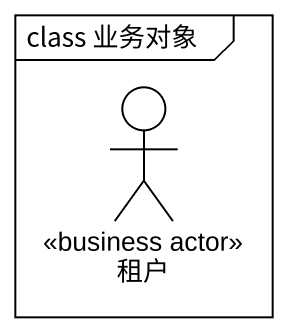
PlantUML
@startuml
mainframe class 业务对象
actor 租户 <<business actor>>
@enduml
